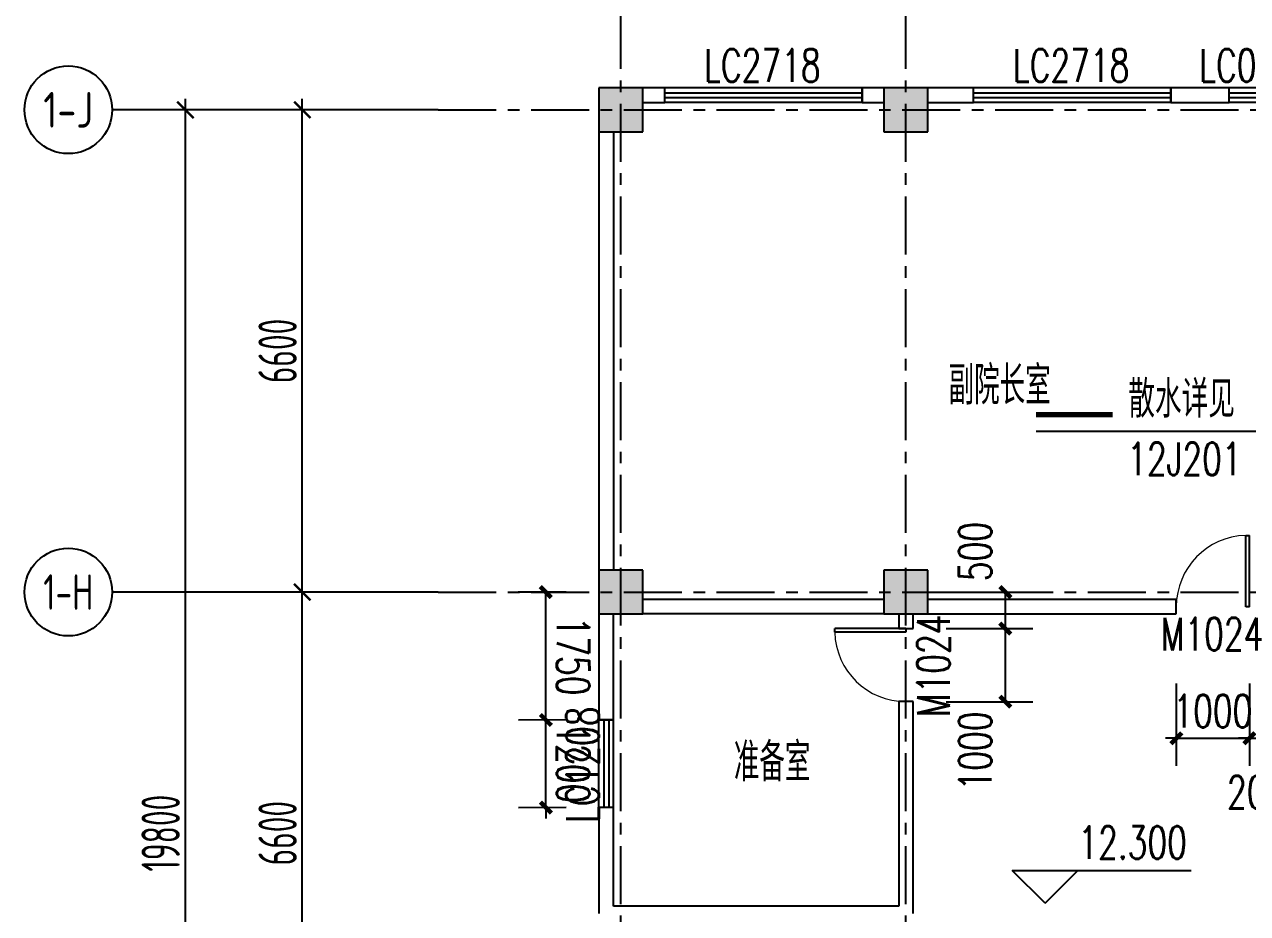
# Model space of a CAD drawing. Header units: millimetres. Extents: x -1048436 to -185795, y -983427 to 400387.
# Drawn here: x -747575 to -730838, y 9182 to 21351 of the extents above; entities that cross this region are included whole.
import ezdxf
from ezdxf.enums import TextEntityAlignment as Align

# ---------------------------------------------------------------- set-up
doc = ezdxf.new("R2010")
doc.units = ezdxf.units.MM
doc.header["$LTSCALE"] = 500
doc.linetypes.add('一层轴网$0$CENTER', pattern=[50.8, 31.75, -6.35, 6.35, -6.35])
for name, color, linetype in [('AXIS_TEXT', 7, 'Continuous'), ('COLUMN', 254, 'Continuous'), ('PUB_DIM', 3, 'Continuous'), ('PUB_HATCH', 8, 'Continuous'), ('PUB_TEXT', 7, 'Continuous'), ('WINDOW', 4, 'Continuous'), ('WINDOW_TEXT', 7, 'Continuous'), ('一层轴网$0$建-文字', 4, 'Continuous'), ('一层轴网$0$建-符号', 150, 'Continuous'), ('一层轴网$0$建-轴线', 1, '一层轴网$0$CENTER'), ('建-墙', 254, 'Continuous'), ('建-文字', 4, 'Continuous'), ('建-符号', 13, 'Continuous'), ('建-符号-门编号', 13, 'Continuous'), ('建-门扇', 32, 'Continuous')]:
    doc.layers.add(name, color=color, linetype=linetype)
doc.styles.add('_TCH_DIM', font='SIMPLEX', dxfattribs={"bigfont": 'GBCBIG'})
doc.styles.add('_TCH_DIM_T3', font='SIMPLEX', dxfattribs={"width": 0.705882, "bigfont": 'GBCBIG'})
doc.styles.add('_TCH_WINDOW', font='SIMPLEX', dxfattribs={"height": 3.5, "bigfont": 'GBCBIG'})
doc.styles.add('COMPLEX', font='COMPLEX')
doc.styles.add('XD2008', font='xd-hzs.shx', dxfattribs={"width": 0.7, "bigfont": 'xd-hztxt.shx'})
doc.styles.add('一层轴网$0$XD2008', font='xd-hzs.shx', dxfattribs={"width": 0.7, "bigfont": 'xd-hztxt.shx'})
doc.styles.add('一层轴网$0$XD2008_T3', font='xd-hzs.shx', dxfattribs={"width": 0.7, "bigfont": 'xd-hztxt.shx'})
doc.dimstyles.new('_TCH_ARCH&&150', dxfattribs={"dimtxt": 446.25, "dimasz": 150, "dimexe": 375, "dimexo": 450, "dimgap": 150, "dimtad": 1, "dimdec": 0, "dimzin": 0, "dimdsep": 46, "dimtxsty": '_TCH_DIM_T3', "dimblk": 'ARCHTICK', "dimcen": 0.09, "dimclrt": 7, "dimazin": 2, "dimtfac": 1, "dimtdec": 0, "dimtix": 1, "dimtmove": 2, "dimatfit": 3, "dimldrblk": 'ARCHTICK', "dimfxl": 1, "dimtolj": 1, "dimtzin": 0, "dimarcsym": 0})
doc.dimstyles.new('一层轴网$0$XD100&&150', dxfattribs={"dimtxt": 525, "dimasz": 225, "dimexe": 150, "dimexo": 150, "dimgap": 75, "dimtad": 1, "dimdec": 0, "dimdsep": 46, "dimtxsty": '一层轴网$0$XD2008_T3', "dimblk": '一层轴网$0$_ARCHTICK', "dimcen": 2.5, "dimdle": 150, "dimclrt": 7, "dimaunit": 1, "dimadec": 0, "dimazin": 0, "dimtfac": 1, "dimtdec": 0, "dimtix": 1, "dimtmove": 0, "dimatfit": 3, "dimfxl": 1, "dimtolj": 1, "dimtzin": 0, "dimarcsym": 0})

# ---------------------------------------------------------------- blocks, each defined once
blk = doc.blocks.new('一层轴网$0$_ARCHTICK')
at = {"color": 0, "linetype": 'ByBlock', "const_width": 0.15}
blk.add_lwpolyline([(-0.5, -0.5), (0.5, 0.5)], dxfattribs=at)
blk = doc.blocks.new('*D3032')
at = {"layer": 'Defpoints', "color": 0, "transparency": 16777216}
for p in [(9590, 79776), (11450, 79776), (11450, 73176)]:
    blk.add_point(p, dxfattribs=at)
at = {"layer": '一层轴网$0$建-符号', "color": 0, "lineweight": -2, "transparency": 16777216}
for p, q in [((9590, 73026), (9590, 79926)), ((11300, 79776), (9440, 79776)), ((11300, 73176), (9440, 73176))]:
    blk.add_line(p, q, dxfattribs=at)
at = {"layer": '一层轴网$0$建-符号', "color": 0, "lineweight": -2, "transparency": 16777216, "xscale": 225, "yscale": 225, "zscale": 225}
for p, rotation in [((9590, 79776), 90), ((9590, 73176), 270)]:
    blk.add_blockref('一层轴网$0$_ARCHTICK', p, dxfattribs=dict(at, rotation=rotation))
at = {"layer": '一层轴网$0$建-符号', "color": 7, "transparency": 16777216, "insert": (9252, 76476), "char_height": 525, "attachment_point": 5, "rotation": 90, "style": '一层轴网$0$XD2008_T3'}
blk.add_mtext('\\A1;6600', dxfattribs=at)
blk = doc.blocks.new('*D3033')
at = {"layer": 'Defpoints', "color": 0, "transparency": 16777216}
for p in [(9590, 73176), (11450, 73176), (11450, 66576)]:
    blk.add_point(p, dxfattribs=at)
at = {"layer": '一层轴网$0$建-符号', "color": 0, "lineweight": -2, "transparency": 16777216}
for p, q in [((9590, 66426), (9590, 73326)), ((11300, 73176), (9440, 73176)), ((11300, 66576), (9440, 66576))]:
    blk.add_line(p, q, dxfattribs=at)
at = {"layer": '一层轴网$0$建-符号', "color": 0, "lineweight": -2, "transparency": 16777216, "xscale": 225, "yscale": 225, "zscale": 225}
for p, rotation in [((9590, 73176), 90), ((9590, 66576), 270)]:
    blk.add_blockref('一层轴网$0$_ARCHTICK', p, dxfattribs=dict(at, rotation=rotation))
at = {"layer": '一层轴网$0$建-符号', "color": 7, "transparency": 16777216, "insert": (9252, 69876), "char_height": 525, "attachment_point": 5, "rotation": 90, "style": '一层轴网$0$XD2008_T3'}
blk.add_mtext('\\A1;6600', dxfattribs=at)
blk = doc.blocks.new('*D3035')
at = {"layer": 'Defpoints', "color": 0, "transparency": 16777216}
for p in [(7990, 79776), (9215, 79776), (9215, 59976)]:
    blk.add_point(p, dxfattribs=at)
at = {"layer": '一层轴网$0$建-符号', "color": 0, "lineweight": -2, "transparency": 16777216}
for p, q in [((7990, 59826), (7990, 79926)), ((9065, 79776), (7840, 79776)), ((9065, 59976), (7840, 59976))]:
    blk.add_line(p, q, dxfattribs=at)
at = {"layer": '一层轴网$0$建-符号', "color": 0, "lineweight": -2, "transparency": 16777216, "xscale": 225, "yscale": 225, "zscale": 225}
for p, rotation in [((7990, 79776), 90), ((7990, 59976), 270)]:
    blk.add_blockref('一层轴网$0$_ARCHTICK', p, dxfattribs=dict(at, rotation=rotation))
at = {"layer": '一层轴网$0$建-符号', "color": 7, "transparency": 16777216, "insert": (7652, 69876), "char_height": 525, "attachment_point": 5, "rotation": 90, "style": '一层轴网$0$XD2008_T3'}
blk.add_mtext('\\A1;19800', dxfattribs=at)
blk = doc.blocks.new('_AXISO')
blk.add_circle((0, 0), 0.5)
at = {"layer": 'AXIS_TEXT', "style": 'COMPLEX', "width": 1.041667}
blk.add_attdef('A', text='', height=0.56, dxfattribs=at).set_placement((-0.25, -0.28), (0.25, -0.28), align=Align.FIT)
blk = doc.blocks.new('_ArchTick')
at = {"color": 0, "linetype": 'ByBlock', "const_width": 0.4}
blk.add_lwpolyline([(-0.5, -0.5), (0.5, 0.5)], dxfattribs=at)
blk = doc.blocks.new('*D1128')
at = {"layer": 'Defpoints', "color": 0, "transparency": 16777216}
for p in [(-735411, 13082), (-734152, 13082), (-735411, 12082)]:
    blk.add_point(p, dxfattribs=at)
at = {"layer": 'PUB_DIM', "color": 0, "lineweight": -2, "transparency": 16777216}
for p, q in [((-734961, 13082), (-733777, 13082)), ((-734152, 12082), (-734152, 13082)), ((-734961, 12082), (-733777, 12082))]:
    blk.add_line(p, q, dxfattribs=at)
at = {"layer": 'PUB_DIM', "color": 0, "lineweight": -2, "transparency": 16777216, "xscale": 150, "yscale": 150, "zscale": 150}
for p, rotation in [((-734152, 13082), 90), ((-734152, 12082), 270)]:
    blk.add_blockref('_ArchTick', p, dxfattribs=dict(at, rotation=rotation))
at = {"layer": 'PUB_DIM', "color": 7, "transparency": 16777216, "insert": (-734564, 11407), "char_height": 446.2, "attachment_point": 5, "rotation": 90, "style": '_TCH_DIM_T3'}
blk.add_mtext('\\A1;1000', dxfattribs=at)
blk = doc.blocks.new('*D1129')
at = {"layer": 'Defpoints', "color": 0, "transparency": 16777216}
for p in [(-735411, 13582), (-734152, 13582), (-735411, 13082)]:
    blk.add_point(p, dxfattribs=at)
at = {"layer": 'PUB_DIM', "color": 0, "lineweight": -2, "transparency": 16777216}
for p, q in [((-734961, 13582), (-733777, 13582)), ((-734152, 13082), (-734152, 13582)), ((-734961, 13082), (-733777, 13082))]:
    blk.add_line(p, q, dxfattribs=at)
at = {"layer": 'PUB_DIM', "color": 0, "lineweight": -2, "transparency": 16777216, "xscale": 150, "yscale": 150, "zscale": 150}
for p, rotation in [((-734152, 13582), 90), ((-734152, 13082), 270)]:
    blk.add_blockref('_ArchTick', p, dxfattribs=dict(at, rotation=rotation))
at = {"layer": 'PUB_DIM', "color": 7, "transparency": 16777216, "insert": (-734564, 14137), "char_height": 446.2, "attachment_point": 5, "rotation": 90, "style": '_TCH_DIM_T3'}
blk.add_mtext('\\A1;500', dxfattribs=at)
blk = doc.blocks.new('*D1132')
at = {"layer": 'Defpoints', "color": 0, "transparency": 16777216}
for p in [(-731812, 12783), (-730812, 12783), (-730812, 11581)]:
    blk.add_point(p, dxfattribs=at)
at = {"layer": 'PUB_DIM', "color": 0, "lineweight": -2, "transparency": 16777216}
for p, q in [((-731812, 12333), (-731812, 11206)), ((-730812, 12333), (-730812, 11206)), ((-731812, 11581), (-731962, 11581)), ((-731812, 11581), (-730812, 11581)), ((-730812, 11581), (-730662, 11581))]:
    blk.add_line(p, q, dxfattribs=at)
at = {"layer": 'PUB_DIM', "color": 0, "lineweight": -2, "transparency": 16777216, "xscale": 150, "yscale": 150, "zscale": 150}
blk.add_blockref('_ArchTick', (-731812, 11581), dxfattribs=at)
at = {"layer": 'PUB_DIM', "color": 0, "lineweight": -2, "transparency": 16777216, "xscale": 150, "yscale": 150, "zscale": 150, "rotation": 180}
blk.add_blockref('_ArchTick', (-730812, 11581), dxfattribs=at)
at = {"layer": 'PUB_DIM', "color": 7, "transparency": 16777216, "insert": (-731312, 11954), "char_height": 446.2, "attachment_point": 5, "style": '_TCH_DIM_T3'}
blk.add_mtext('\\A1;1000', dxfattribs=at)
blk = doc.blocks.new('*D1133')
at = {"layer": 'Defpoints', "color": 0, "transparency": 16777216}
for p in [(-730812, 12783), (-730613, 12783), (-730613, 11581)]:
    blk.add_point(p, dxfattribs=at)
at = {"layer": 'PUB_DIM', "color": 0, "lineweight": -2, "transparency": 16777216}
for p, q in [((-730812, 12333), (-730812, 11206)), ((-730613, 12333), (-730613, 11206)), ((-730812, 11581), (-730962, 11581)), ((-730812, 11581), (-730613, 11581)), ((-730613, 11581), (-730463, 11581))]:
    blk.add_line(p, q, dxfattribs=at)
at = {"layer": 'PUB_DIM', "color": 0, "lineweight": -2, "transparency": 16777216, "xscale": 150, "yscale": 150, "zscale": 150}
blk.add_blockref('_ArchTick', (-730812, 11581), dxfattribs=at)
at = {"layer": 'PUB_DIM', "color": 0, "lineweight": -2, "transparency": 16777216, "xscale": 150, "yscale": 150, "zscale": 150, "rotation": 180}
blk.add_blockref('_ArchTick', (-730613, 11581), dxfattribs=at)
at = {"layer": 'PUB_DIM', "color": 7, "transparency": 16777216, "insert": (-730713, 10843), "char_height": 446.2, "attachment_point": 5, "style": '_TCH_DIM_T3'}
blk.add_mtext('\\A1;200', dxfattribs=at)
blk = doc.blocks.new('*D1213')
at = {"layer": 'Defpoints', "color": 0, "transparency": 16777216}
for p in [(-740440, 11832), (-739711, 11832), (-739710, 10632)]:
    blk.add_point(p, dxfattribs=at)
at = {"layer": 'PUB_DIM', "color": 0, "lineweight": -2, "transparency": 16777216}
for p, q in [((-740440, 11832), (-740441, 11982)), ((-740161, 11832), (-740815, 11831)), ((-740439, 10632), (-740440, 11832)), ((-740160, 10632), (-740814, 10631)), ((-740439, 10632), (-740439, 10482))]:
    blk.add_line(p, q, dxfattribs=at)
at = {"layer": 'PUB_DIM', "color": 0, "lineweight": -2, "transparency": 16777216, "xscale": 150, "yscale": 150, "zscale": 150}
for p, rotation in [((-740440, 11832), 270.0524202745145), ((-740439, 10632), 90.05242027451449)]:
    blk.add_blockref('_ArchTick', p, dxfattribs=dict(at, rotation=rotation))
at = {"layer": 'PUB_DIM', "color": 7, "transparency": 16777216, "insert": (-740067, 11232), "char_height": 446.2, "attachment_point": 5, "rotation": 270.0524, "style": '_TCH_DIM_T3'}
blk.add_mtext('\\A1;1200', dxfattribs=at)
blk = doc.blocks.new('*D1214')
at = {"layer": 'Defpoints', "color": 0, "transparency": 16777216}
for p in [(-740442, 13582), (-739713, 13582), (-739711, 11832)]:
    blk.add_point(p, dxfattribs=at)
at = {"layer": 'PUB_DIM', "color": 0, "lineweight": -2, "transparency": 16777216}
for p, q in [((-740163, 13582), (-740817, 13581)), ((-740440, 11832), (-740442, 13582)), ((-740161, 11832), (-740815, 11831))]:
    blk.add_line(p, q, dxfattribs=at)
at = {"layer": 'PUB_DIM', "color": 0, "lineweight": -2, "transparency": 16777216, "xscale": 150, "yscale": 150, "zscale": 150}
for p, rotation in [((-740442, 13582), 90.05242027451673), ((-740440, 11832), 270.0524202745167)]:
    blk.add_blockref('_ArchTick', p, dxfattribs=dict(at, rotation=rotation))
at = {"layer": 'PUB_DIM', "color": 7, "transparency": 16777216, "insert": (-740068, 12707), "char_height": 446.2, "attachment_point": 5, "rotation": 270.0524, "style": '_TCH_DIM_T3'}
blk.add_mtext('\\A1;1750', dxfattribs=at)
blk = doc.blocks.new('$DorLib2D$00000001')
for p, q in [((0.45, 0.975), (0.5, 0.975)), ((0.45, 0), (0.45, 0.975)), ((0.5, 0), (0.5, 0.975)), ((0.5, 0), (0.45, 0))]:
    blk.add_line(p, q)
at = {"lineweight": 13}
blk.add_arc((0.475, 0), 0.975, 91.4693, 180, dxfattribs=at)
blk = doc.blocks.new('$TCHSYS$WIN2D')
for p, q in [((-0.5, 0.5), (0.5, 0.5)), ((-0.5, 0.5), (-0.5, -0.5)), ((0.5, 0.5), (0.5, -0.5)), ((0.5, 0.1667), (-0.5, 0.1667)), ((0.5, -0.1667), (-0.5, -0.1667)), ((-0.5, -0.5), (0.5, -0.5))]:
    blk.add_line(p, q)
blk = doc.blocks.new('A$C2C8523F8')
at = {"layer": '一层轴网$0$建-符号'}
for p, q in [((11450, 79776.4), (6987.8, 79776.4)), ((6987.8, 79776.4), (6987.8, 79776.4)), ((11450, 73176.4), (6987.8, 73176.4)), ((6987.8, 73176.4), (6987.8, 73176.4))]:
    blk.add_line(p, q, dxfattribs=at)
at = {"layer": '一层轴网$0$建-轴线', "ltscale": 0.05}
for p, q in [((11450, 79776.4), (66950.9, 79776.4)), ((11450, 73176.4), (54751.3, 73176.4))]:
    blk.add_line(p, q, dxfattribs=at)
for points in [[(13950, 57476.4), (13950, 82276.4)], [(17850, 57476.4), (17850, 82276.4)]]:
    blk.add_lwpolyline(points, dxfattribs=at)
at = {"layer": '一层轴网$0$建-符号'}
ref = blk.add_blockref('_AXISO', (6387.8, 79776.4), dxfattribs=dict(at, xscale=1200, yscale=1200, zscale=1200))
ref.add_attrib('A', '1-J', dxfattribs={"layer": '一层轴网$0$建-文字', "height": 489.18, "style": '一层轴网$0$XD2008', "width": 0.99711}).set_placement((6046.3, 79531.8), (6729.2, 79531.8), align=Align.FIT)
ref = blk.add_blockref('_AXISO', (6387.8, 73176.4), dxfattribs=dict(at, xscale=1200, yscale=1200, zscale=1200))
ref.add_attrib('A', '1-H', dxfattribs={"layer": '一层轴网$0$建-文字', "height": 485.43, "style": '一层轴网$0$XD2008', "width": 0.936669}).set_placement((6045, 72933.7), (6730.5, 72933.7), align=Align.FIT)
for p1, p2, distance, picture, middle in [((9215, 59976.4), (9215, 79776.4), 1225, '*D3035', (7652.5, 69876.4)), ((11450, 73176.4), (11450, 79776.4), 1860, '*D3032', (9252.5, 76476.4)), ((11450, 66576.4), (11450, 73176.4), 1860, '*D3033', (9252.5, 69876.4))]:
    dim = blk.add_aligned_dim(p1=p1, p2=p2, distance=distance, dimstyle='一层轴网$0$XD100&&150', dxfattribs=at)
    dim.commit()
    dim.dimension.update_dxf_attribs({"geometry": picture, "text_midpoint": middle})

msp = doc.modelspace()

# ---------------------------------------------------------------- hatches: boundary and pattern name
at = {"layer": 'PUB_HATCH'}
for points in [[(-739712.7, 20482.4), (-739712.7, 19882.4), (-739112.7, 19882.4), (-739112.7, 20482.4)], [(-735812.7, 20482.4), (-735812.7, 19882.4), (-735212.7, 19882.4), (-735212.7, 20482.4)], [(-739712.7, 13882.4), (-739712.7, 13282.4), (-739112.7, 13282.4), (-739112.7, 13882.4)], [(-735812.7, 13882.4), (-735812.7, 13282.4), (-735212.7, 13282.4), (-735212.7, 13882.4)]]:
    msp.add_hatch(color=256, dxfattribs=at).paths.add_polyline_path(points)

# ---------------------------------------------------------------- linework, layer by layer
at = {"layer": 'COLUMN'}
for p, q in [((-739712.7, 20482.4), (-739712.7, 19882.4)), ((-739112.7, 20482.4), (-739712.7, 20482.4)), ((-739112.7, 19882.4), (-739112.7, 20482.4)), ((-735812.7, 20482.4), (-735812.7, 19882.4)), ((-735212.7, 20482.4), (-735812.7, 20482.4)), ((-735212.7, 19882.4), (-735212.7, 20482.4)), ((-739712.7, 19882.4), (-739112.7, 19882.4)), ((-735812.7, 19882.4), (-735212.7, 19882.4)), ((-739712.7, 13882.4), (-739712.7, 13282.4)), ((-739112.7, 13882.4), (-739712.7, 13882.4)), ((-739112.7, 13282.4), (-739112.7, 13882.4)), ((-735812.7, 13882.4), (-735812.7, 13282.4)), ((-735212.7, 13882.4), (-735812.7, 13882.4)), ((-735212.7, 13282.4), (-735212.7, 13882.4)), ((-739712.7, 13282.4), (-739112.7, 13282.4)), ((-735812.7, 13282.4), (-735212.7, 13282.4))]:
    msp.add_line(p, q, dxfattribs=at)
at = {"layer": '建-墙'}
for p, q in [((-738812.8, 20482.4), (-739112.7, 20482.4)), ((-738812.8, 20282.4), (-738812.8, 20482.4)), ((-735812.7, 20482.4), (-736112.8, 20482.4)), ((-736112.8, 20482.4), (-736112.8, 20282.4)), ((-734587.7, 20482.4), (-735212.7, 20482.4)), ((-734587.7, 20282.4), (-734587.7, 20482.4)), ((-731087.7, 20482.4), (-731887.7, 20482.4)), ((-731887.7, 20482.4), (-731887.7, 20282.4)), ((-731087.7, 20282.4), (-731087.7, 20482.4)), ((-739112.7, 20282.4), (-738812.8, 20282.4)), ((-736112.8, 20282.4), (-735812.7, 20282.4)), ((-735212.7, 20282.4), (-734587.7, 20282.4)), ((-731887.7, 20282.4), (-731087.7, 20282.4)), ((-739712.7, 19882.4), (-739712.7, 13882.4)), ((-739512.7, 19882.4), (-739512.7, 13882.4)), ((-735812.7, 13482.5), (-739112.7, 13482.5)), ((-731812.4, 13482.4), (-735212.7, 13482.4)), ((-731812.4, 13282.4), (-731812.4, 13482.4)), ((-739712.7, 13282.4), (-739712.7, 11832.5)), ((-739512.7, 11832.5), (-739512.7, 13282.4)), ((-735812.7, 13282.5), (-739112.7, 13282.5)), ((-735611.4, 13282.4), (-735611.4, 13082.4)), ((-735411.4, 13082.4), (-735411.4, 13282.4)), ((-735212.7, 13282.4), (-731812.4, 13282.4)), ((-735611.4, 13082.4), (-735411.4, 13082.4)), ((-735411.4, 12082.4), (-735611.4, 12082.4)), ((-735611.4, 12082.4), (-735611.4, 9282.4)), ((-735411.4, 9182.4), (-735411.4, 12082.4)), ((-739712.7, 11832.5), (-739512.7, 11832.5)), ((-739512.7, 10632.5), (-739712.7, 10632.5)), ((-739712.7, 10632.5), (-739712.7, 9182.4)), ((-739512.7, 9282.4), (-739512.7, 10632.5)), ((-735611.4, 9282.4), (-739512.7, 9282.4))]:
    msp.add_line(p, q, dxfattribs=at)
at = {"layer": '建-符号'}
for p, q in [((-733732, 15784.6), (-732964.3, 15784.6)), ((-732964.3, 15784.6), (-730549.3, 15784.6)), ((-733608.6, 9323.3), (-734058.6, 9773.3)), ((-734058.6, 9773.3), (-731607.6, 9773.3)), ((-733608.6, 9323.3), (-733158.6, 9773.3))]:
    msp.add_line(p, q, dxfattribs=at)
at = {"layer": '建-符号', "const_width": 75}
msp.add_lwpolyline([(-733732, 16009.6), (-732684.8, 16009.6)], dxfattribs=at)

# ---------------------------------------------------------------- block references
msp.add_blockref('A$C2C8523F8', (-753362.7, -59594))
at = {"layer": 'WINDOW'}
ref = msp.add_blockref('$TCHSYS$WIN2D', (-737462.8, 20382.4), dxfattribs=dict(at, xscale=2700, yscale=200, zscale=2700, rotation=180))
ref.add_attrib('A', 'LC2718', (-738272.8, 20567.7), dxfattribs={"layer": 'WINDOW_TEXT', "height": 446.25, "style": '_TCH_WINDOW', "width": 0.705882})
ref = msp.add_blockref('$TCHSYS$WIN2D', (-733237.7, 20382.4), dxfattribs=dict(at, xscale=2700, yscale=200, zscale=2700, rotation=180))
ref.add_attrib('A', 'LC2718', (-734047.7, 20567.7), dxfattribs={"layer": 'WINDOW_TEXT', "height": 446.25, "style": '_TCH_WINDOW', "width": 0.705882})
ref = msp.add_blockref('$TCHSYS$WIN2D', (-730687.7, 20382.4), dxfattribs=dict(at, xscale=800, yscale=200, zscale=800, rotation=180))
ref.add_attrib('A', 'LC0818', (-731497.7, 20567.6), dxfattribs={"layer": 'WINDOW_TEXT', "height": 446.25, "style": '_TCH_WINDOW', "width": 0.705882})
ref = msp.add_blockref('$TCHSYS$WIN2D', (-739612.7, 11232.5), dxfattribs=dict(at, xscale=-1200, yscale=200, zscale=-1200, rotation=270))
ref.add_attrib('A', 'LC1208', (-739714.6, 10422.5), dxfattribs={"layer": 'WINDOW_TEXT', "height": 446.25, "rotation": 90, "style": '_TCH_WINDOW', "width": 0.705882})
at = {"layer": '建-门扇'}
ref = msp.add_blockref('$DorLib2D$00000001', (-731312.4, 13382.4), dxfattribs=dict(at, xscale=-1000, yscale=-1000, zscale=200, rotation=180))
ref.add_attrib('A', 'M1024', (-732024.9, 12784.3), dxfattribs={"layer": '建-符号-门编号', "height": 446.25, "style": '_TCH_WINDOW', "width": 0.705882})
ref = msp.add_blockref('$DorLib2D$00000001', (-735511.4, 12582.4), dxfattribs=dict(at, xscale=-1000, yscale=-1000, zscale=200, rotation=270))
ref.add_attrib('A', 'M1024', (-734913.2, 11869.9), dxfattribs={"layer": '建-符号-门编号', "height": 446.25, "rotation": 90, "style": '_TCH_WINDOW', "width": 0.705882})

# ---------------------------------------------------------------- texts
at = {"layer": 'PUB_TEXT', "style": '_TCH_DIM'}
msp.add_text('散水详见', height=506.38, dxfattribs=at).set_placement((-732468.9, 15970.1))
at = {"layer": 'PUB_TEXT', "style": '_TCH_DIM', "width": 0.705882}
msp.add_text('12J201', height=446.25, dxfattribs=at).set_placement((-732484.3, 15180.9))
at = {"layer": '建-文字'}
for s, height, style, width, p in [('副院长室', 525, 'XD2008', 0.7, (-734927.9, 16149.3)), ('准备室', 525, 'XD2008', 0.7, (-737867.2, 10992.6)), ('12.300', 446.25, '_TCH_DIM', 0.705882, (-733152.6, 9930.8))]:
    msp.add_text(s, height=height, dxfattribs=dict(at, style=style, width=width)).set_placement(p)

# ---------------------------------------------------------------- dimensions: what is measured, and where the dimension line sits
at = {"layer": 'PUB_DIM'}
for base, p1, p2, angle, picture, middle in [((-734151.7, 13582.4), (-735411.4, 13082.4), (-735411.4, 13582.4), 90, '*D1129', (-734564.2, 14137.4)), ((-734151.7, 13082.4), (-735411.4, 12082.4), (-735411.4, 13082.4), 90, '*D1128', (-734564.2, 11407.4)), ((-730612.7, 11580.7), (-730812.4, 12782.8), (-730612.7, 12782.8), 0, '*D1133', (-730712.5, 10843))]:
    dim = msp.add_linear_dim(base=base, p1=p1, p2=p2, angle=angle, dimstyle='_TCH_ARCH&&150', dxfattribs=at)
    dim.commit()
    dim.dimension.update_dxf_attribs({"geometry": picture, "text_midpoint": middle, "dimtype": 129})
for p1, p2, distance, picture, middle in [((-739711.1, 11832.5), (-739712.7, 13582.4), 729.3, '*D1214', (-740068.1, 12707.1)), ((-731812.4, 12782.8), (-730812.4, 12782.8), -1202.1, '*D1132', (-731312.4, 11953.8)), ((-739710, 10632.4), (-739711.1, 11832.5), 729.3, '*D1213', (-740066.7, 11232.1))]:
    dim = msp.add_aligned_dim(p1=p1, p2=p2, distance=distance, dimstyle='_TCH_ARCH&&150', dxfattribs=at)
    dim.commit()
    dim.dimension.update_dxf_attribs({"geometry": picture, "text_midpoint": middle})

doc.saveas('drawing.dxf')
